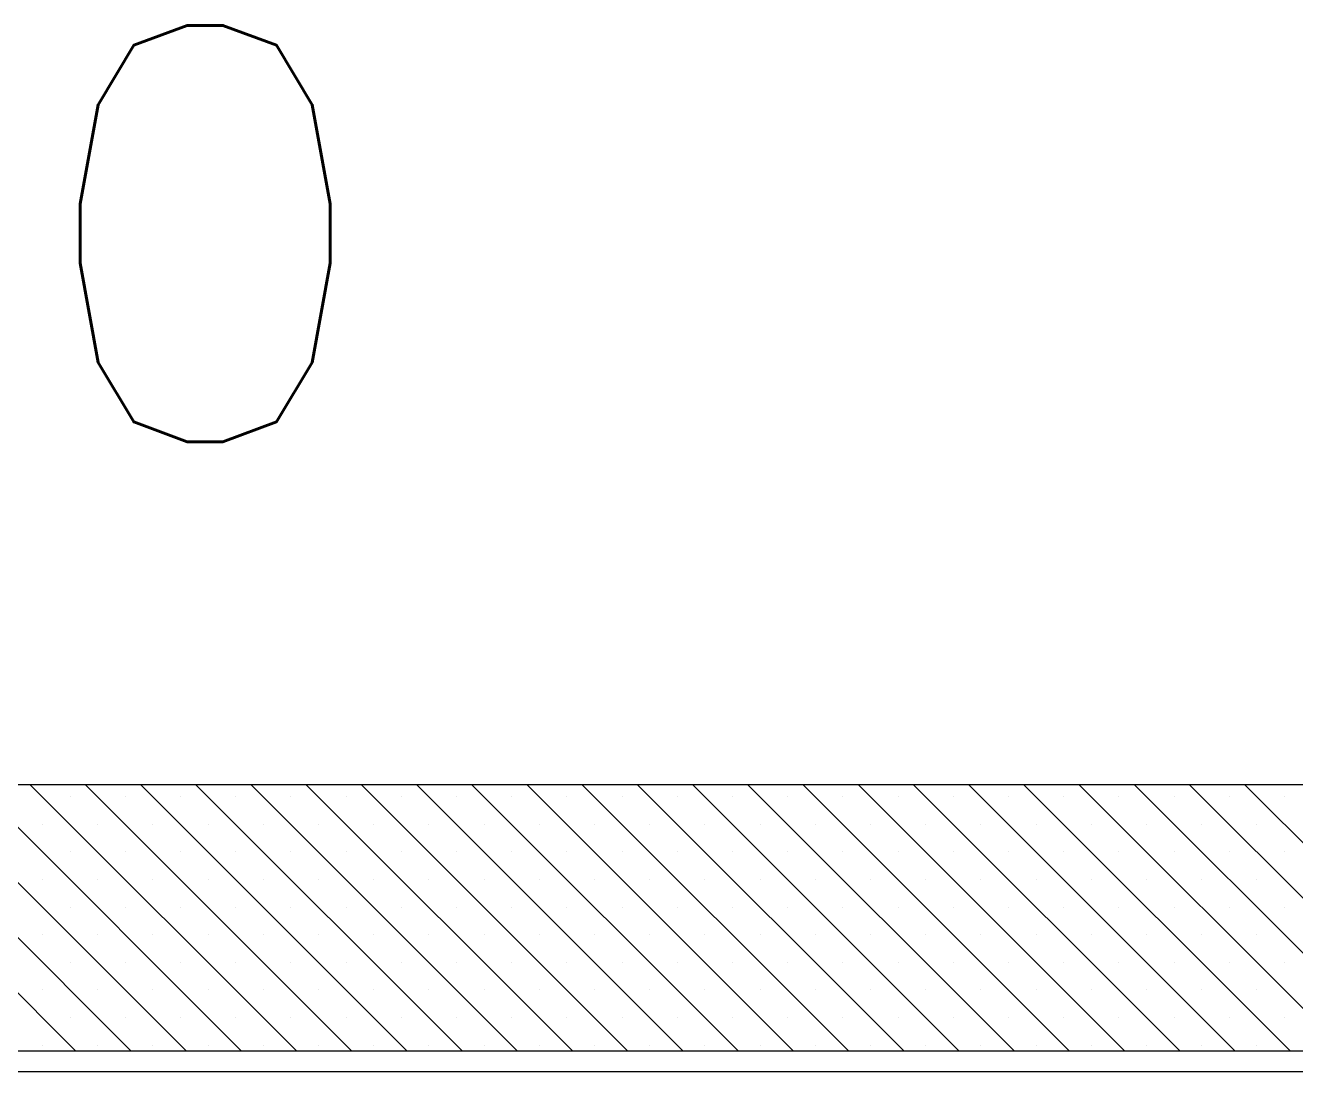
# Model space of a CAD drawing. Header units: inches. Extents: x -7543 to -822, y 102837 to 190349.
# Drawn here: x -837.21936 to -837.21173, y 102836.73396 to 102836.74024 of the extents above; entities that cross this region are included whole.
import ezdxf
from ezdxf.enums import TextEntityAlignment as Align

# ---------------------------------------------------------------- set-up
doc = ezdxf.new("R2010")
doc.units = ezdxf.units.IN
doc.header["$MEASUREMENT"] = 0
doc.layers.add('TARAMA', color=8, linetype='Continuous', lineweight=25)
doc.styles.add('ÖLÇÜ', font='simplex.shx')

msp = doc.modelspace()

# ---------------------------------------------------------------- linework, layer by layer
at = {"layer": 'TARAMA'}
for p, q in [((-837.2302468, 102836.7356871), (-837.1727468, 102836.7356871)), ((-837.2190566, 102836.7340871), (-837.2206566, 102836.7356871)), ((-837.2187251, 102836.7340871), (-837.2203251, 102836.7356871)), ((-837.2183936, 102836.7340871), (-837.2199936, 102836.7356871)), ((-837.2180622, 102836.7340871), (-837.2196622, 102836.7356871)), ((-837.2177307, 102836.7340871), (-837.2193307, 102836.7356871)), ((-837.2173993, 102836.7340871), (-837.2189993, 102836.7356871)), ((-837.2170678, 102836.7340871), (-837.2186678, 102836.7356871)), ((-837.2167364, 102836.7340871), (-837.2183364, 102836.7356871)), ((-837.2164049, 102836.7340871), (-837.2180049, 102836.7356871)), ((-837.2160734, 102836.7340871), (-837.2176734, 102836.7356871)), ((-837.215742, 102836.7340871), (-837.217342, 102836.7356871)), ((-837.2154105, 102836.7340871), (-837.2170105, 102836.7356871)), ((-837.2150791, 102836.7340871), (-837.2166791, 102836.7356871)), ((-837.2147476, 102836.7340871), (-837.2163476, 102836.7356871)), ((-837.2144162, 102836.7340871), (-837.2160162, 102836.7356871)), ((-837.2140847, 102836.7340871), (-837.2156847, 102836.7356871)), ((-837.2137533, 102836.7340871), (-837.2153533, 102836.7356871)), ((-837.2134218, 102836.7340871), (-837.2150218, 102836.7356871)), ((-837.2130903, 102836.7340871), (-837.2146903, 102836.7356871)), ((-837.2127589, 102836.7340871), (-837.2143589, 102836.7356871)), ((-837.2124274, 102836.7340871), (-837.2140274, 102836.7356871)), ((-837.212096, 102836.7340871), (-837.213696, 102836.7356871)), ((-837.2117645, 102836.7340871), (-837.2133645, 102836.7356871)), ((-837.2114331, 102836.7340871), (-837.2130331, 102836.7356871)), ((-837.2111016, 102836.7340871), (-837.2127016, 102836.7356871)), ((-837.2107701, 102836.7340871), (-837.2123701, 102836.7356871)), ((-837.2104387, 102836.7340871), (-837.2120387, 102836.7356871)), ((-837.2190902, 102836.7356124), (-837.2190902, 102836.7356124)), ((-837.2187588, 102836.7356124), (-837.2187588, 102836.7356124)), ((-837.2184273, 102836.7356124), (-837.2184273, 102836.7356124)), ((-837.2180959, 102836.7356124), (-837.2180959, 102836.7356124)), ((-837.2177644, 102836.7356124), (-837.2177644, 102836.7356124)), ((-837.217433, 102836.7356124), (-837.217433, 102836.7356124)), ((-837.2171015, 102836.7356124), (-837.2171015, 102836.7356124)), ((-837.21677, 102836.7356124), (-837.21677, 102836.7356124)), ((-837.2164386, 102836.7356124), (-837.2164386, 102836.7356124)), ((-837.2161071, 102836.7356124), (-837.2161071, 102836.7356124)), ((-837.2157757, 102836.7356124), (-837.2157757, 102836.7356124)), ((-837.2154442, 102836.7356124), (-837.2154442, 102836.7356124)), ((-837.2151128, 102836.7356124), (-837.2151128, 102836.7356124)), ((-837.2147813, 102836.7356124), (-837.2147813, 102836.7356124)), ((-837.2144498, 102836.7356124), (-837.2144498, 102836.7356124)), ((-837.2141184, 102836.7356124), (-837.2141184, 102836.7356124)), ((-837.2137869, 102836.7356124), (-837.2137869, 102836.7356124)), ((-837.2134555, 102836.7356124), (-837.2134555, 102836.7356124)), ((-837.213124, 102836.7356124), (-837.213124, 102836.7356124)), ((-837.2127926, 102836.7356124), (-837.2127926, 102836.7356124)), ((-837.2124611, 102836.7356124), (-837.2124611, 102836.7356124)), ((-837.2121297, 102836.7356124), (-837.2121297, 102836.7356124)), ((-837.2117982, 102836.7356124), (-837.2117982, 102836.7356124)), ((-837.219256, 102836.7354466), (-837.219256, 102836.7354466)), ((-837.2189245, 102836.7354466), (-837.2189245, 102836.7354466)), ((-837.2185931, 102836.7354466), (-837.2185931, 102836.7354466)), ((-837.2182616, 102836.7354466), (-837.2182616, 102836.7354466)), ((-837.2179301, 102836.7354466), (-837.2179301, 102836.7354466)), ((-837.2175987, 102836.7354466), (-837.2175987, 102836.7354466)), ((-837.2172672, 102836.7354466), (-837.2172672, 102836.7354466)), ((-837.2169358, 102836.7354466), (-837.2169358, 102836.7354466)), ((-837.2166043, 102836.7354466), (-837.2166043, 102836.7354466)), ((-837.2162729, 102836.7354466), (-837.2162729, 102836.7354466)), ((-837.2159414, 102836.7354466), (-837.2159414, 102836.7354466)), ((-837.2156099, 102836.7354466), (-837.2156099, 102836.7354466)), ((-837.2152785, 102836.7354466), (-837.2152785, 102836.7354466)), ((-837.214947, 102836.7354466), (-837.214947, 102836.7354466)), ((-837.2146156, 102836.7354466), (-837.2146156, 102836.7354466)), ((-837.2142841, 102836.7354466), (-837.2142841, 102836.7354466)), ((-837.2139527, 102836.7354466), (-837.2139527, 102836.7354466)), ((-837.2136212, 102836.7354466), (-837.2136212, 102836.7354466)), ((-837.2132898, 102836.7354466), (-837.2132898, 102836.7354466)), ((-837.2129583, 102836.7354466), (-837.2129583, 102836.7354466)), ((-837.2126268, 102836.7354466), (-837.2126268, 102836.7354466)), ((-837.2122954, 102836.7354466), (-837.2122954, 102836.7354466)), ((-837.2119639, 102836.7354466), (-837.2119639, 102836.7354466)), ((-837.2190902, 102836.7352809), (-837.2190902, 102836.7352809)), ((-837.2187588, 102836.7352809), (-837.2187588, 102836.7352809)), ((-837.2184273, 102836.7352809), (-837.2184273, 102836.7352809)), ((-837.2180959, 102836.7352809), (-837.2180959, 102836.7352809)), ((-837.2177644, 102836.7352809), (-837.2177644, 102836.7352809)), ((-837.217433, 102836.7352809), (-837.217433, 102836.7352809)), ((-837.2171015, 102836.7352809), (-837.2171015, 102836.7352809)), ((-837.21677, 102836.7352809), (-837.21677, 102836.7352809)), ((-837.2164386, 102836.7352809), (-837.2164386, 102836.7352809)), ((-837.2161071, 102836.7352809), (-837.2161071, 102836.7352809)), ((-837.2157757, 102836.7352809), (-837.2157757, 102836.7352809)), ((-837.2154442, 102836.7352809), (-837.2154442, 102836.7352809)), ((-837.2151128, 102836.7352809), (-837.2151128, 102836.7352809)), ((-837.2147813, 102836.7352809), (-837.2147813, 102836.7352809)), ((-837.2144498, 102836.7352809), (-837.2144498, 102836.7352809)), ((-837.2141184, 102836.7352809), (-837.2141184, 102836.7352809)), ((-837.2137869, 102836.7352809), (-837.2137869, 102836.7352809)), ((-837.2134555, 102836.7352809), (-837.2134555, 102836.7352809)), ((-837.213124, 102836.7352809), (-837.213124, 102836.7352809)), ((-837.2127926, 102836.7352809), (-837.2127926, 102836.7352809)), ((-837.2124611, 102836.7352809), (-837.2124611, 102836.7352809)), ((-837.2121297, 102836.7352809), (-837.2121297, 102836.7352809)), ((-837.2117982, 102836.7352809), (-837.2117982, 102836.7352809)), ((-837.219256, 102836.7351152), (-837.219256, 102836.7351152)), ((-837.2189245, 102836.7351152), (-837.2189245, 102836.7351152)), ((-837.2185931, 102836.7351152), (-837.2185931, 102836.7351152)), ((-837.2182616, 102836.7351152), (-837.2182616, 102836.7351152)), ((-837.2179301, 102836.7351152), (-837.2179301, 102836.7351152)), ((-837.2175987, 102836.7351152), (-837.2175987, 102836.7351152)), ((-837.2172672, 102836.7351152), (-837.2172672, 102836.7351152)), ((-837.2169358, 102836.7351152), (-837.2169358, 102836.7351152)), ((-837.2166043, 102836.7351152), (-837.2166043, 102836.7351152)), ((-837.2162729, 102836.7351152), (-837.2162729, 102836.7351152)), ((-837.2159414, 102836.7351152), (-837.2159414, 102836.7351152)), ((-837.2156099, 102836.7351152), (-837.2156099, 102836.7351152)), ((-837.2152785, 102836.7351152), (-837.2152785, 102836.7351152)), ((-837.214947, 102836.7351152), (-837.214947, 102836.7351152)), ((-837.2146156, 102836.7351152), (-837.2146156, 102836.7351152)), ((-837.2142841, 102836.7351152), (-837.2142841, 102836.7351152)), ((-837.2139527, 102836.7351152), (-837.2139527, 102836.7351152)), ((-837.2136212, 102836.7351152), (-837.2136212, 102836.7351152)), ((-837.2132898, 102836.7351152), (-837.2132898, 102836.7351152)), ((-837.2129583, 102836.7351152), (-837.2129583, 102836.7351152)), ((-837.2126268, 102836.7351152), (-837.2126268, 102836.7351152)), ((-837.2122954, 102836.7351152), (-837.2122954, 102836.7351152)), ((-837.2119639, 102836.7351152), (-837.2119639, 102836.7351152)), ((-837.2190902, 102836.7349495), (-837.2190902, 102836.7349495)), ((-837.2187588, 102836.7349495), (-837.2187588, 102836.7349495)), ((-837.2184273, 102836.7349495), (-837.2184273, 102836.7349495)), ((-837.2180959, 102836.7349495), (-837.2180959, 102836.7349495)), ((-837.2177644, 102836.7349495), (-837.2177644, 102836.7349495)), ((-837.217433, 102836.7349495), (-837.217433, 102836.7349495)), ((-837.2171015, 102836.7349495), (-837.2171015, 102836.7349495)), ((-837.21677, 102836.7349495), (-837.21677, 102836.7349495)), ((-837.2164386, 102836.7349495), (-837.2164386, 102836.7349495)), ((-837.2161071, 102836.7349495), (-837.2161071, 102836.7349495)), ((-837.2157757, 102836.7349495), (-837.2157757, 102836.7349495)), ((-837.2154442, 102836.7349495), (-837.2154442, 102836.7349495)), ((-837.2151128, 102836.7349495), (-837.2151128, 102836.7349495)), ((-837.2147813, 102836.7349495), (-837.2147813, 102836.7349495)), ((-837.2144498, 102836.7349495), (-837.2144498, 102836.7349495)), ((-837.2141184, 102836.7349495), (-837.2141184, 102836.7349495)), ((-837.2137869, 102836.7349495), (-837.2137869, 102836.7349495)), ((-837.2134555, 102836.7349495), (-837.2134555, 102836.7349495)), ((-837.213124, 102836.7349495), (-837.213124, 102836.7349495)), ((-837.2127926, 102836.7349495), (-837.2127926, 102836.7349495)), ((-837.2124611, 102836.7349495), (-837.2124611, 102836.7349495)), ((-837.2121297, 102836.7349495), (-837.2121297, 102836.7349495)), ((-837.2117982, 102836.7349495), (-837.2117982, 102836.7349495)), ((-837.219256, 102836.7347837), (-837.219256, 102836.7347837)), ((-837.2189245, 102836.7347837), (-837.2189245, 102836.7347837)), ((-837.2185931, 102836.7347837), (-837.2185931, 102836.7347837)), ((-837.2182616, 102836.7347837), (-837.2182616, 102836.7347837)), ((-837.2179301, 102836.7347837), (-837.2179301, 102836.7347837)), ((-837.2175987, 102836.7347837), (-837.2175987, 102836.7347837)), ((-837.2172672, 102836.7347837), (-837.2172672, 102836.7347837)), ((-837.2169358, 102836.7347837), (-837.2169358, 102836.7347837)), ((-837.2166043, 102836.7347837), (-837.2166043, 102836.7347837)), ((-837.2162729, 102836.7347837), (-837.2162729, 102836.7347837)), ((-837.2159414, 102836.7347837), (-837.2159414, 102836.7347837)), ((-837.2156099, 102836.7347837), (-837.2156099, 102836.7347837)), ((-837.2152785, 102836.7347837), (-837.2152785, 102836.7347837)), ((-837.214947, 102836.7347837), (-837.214947, 102836.7347837)), ((-837.2146156, 102836.7347837), (-837.2146156, 102836.7347837)), ((-837.2142841, 102836.7347837), (-837.2142841, 102836.7347837)), ((-837.2139527, 102836.7347837), (-837.2139527, 102836.7347837)), ((-837.2136212, 102836.7347837), (-837.2136212, 102836.7347837)), ((-837.2132898, 102836.7347837), (-837.2132898, 102836.7347837)), ((-837.2129583, 102836.7347837), (-837.2129583, 102836.7347837)), ((-837.2126268, 102836.7347837), (-837.2126268, 102836.7347837)), ((-837.2122954, 102836.7347837), (-837.2122954, 102836.7347837)), ((-837.2119639, 102836.7347837), (-837.2119639, 102836.7347837)), ((-837.2190902, 102836.734618), (-837.2190902, 102836.734618)), ((-837.2187588, 102836.734618), (-837.2187588, 102836.734618)), ((-837.2184273, 102836.734618), (-837.2184273, 102836.734618)), ((-837.2180959, 102836.734618), (-837.2180959, 102836.734618)), ((-837.2177644, 102836.734618), (-837.2177644, 102836.734618)), ((-837.217433, 102836.734618), (-837.217433, 102836.734618)), ((-837.2171015, 102836.734618), (-837.2171015, 102836.734618)), ((-837.21677, 102836.734618), (-837.21677, 102836.734618)), ((-837.2164386, 102836.734618), (-837.2164386, 102836.734618)), ((-837.2161071, 102836.734618), (-837.2161071, 102836.734618)), ((-837.2157757, 102836.734618), (-837.2157757, 102836.734618)), ((-837.2154442, 102836.734618), (-837.2154442, 102836.734618)), ((-837.2151128, 102836.734618), (-837.2151128, 102836.734618)), ((-837.2147813, 102836.734618), (-837.2147813, 102836.734618)), ((-837.2144498, 102836.734618), (-837.2144498, 102836.734618)), ((-837.2141184, 102836.734618), (-837.2141184, 102836.734618)), ((-837.2137869, 102836.734618), (-837.2137869, 102836.734618)), ((-837.2134555, 102836.734618), (-837.2134555, 102836.734618)), ((-837.213124, 102836.734618), (-837.213124, 102836.734618)), ((-837.2127926, 102836.734618), (-837.2127926, 102836.734618)), ((-837.2124611, 102836.734618), (-837.2124611, 102836.734618)), ((-837.2121297, 102836.734618), (-837.2121297, 102836.734618)), ((-837.2117982, 102836.734618), (-837.2117982, 102836.734618)), ((-837.219256, 102836.7344523), (-837.219256, 102836.7344523)), ((-837.2189245, 102836.7344523), (-837.2189245, 102836.7344523)), ((-837.2185931, 102836.7344523), (-837.2185931, 102836.7344523)), ((-837.2182616, 102836.7344523), (-837.2182616, 102836.7344523)), ((-837.2179301, 102836.7344523), (-837.2179301, 102836.7344523)), ((-837.2175987, 102836.7344523), (-837.2175987, 102836.7344523)), ((-837.2172672, 102836.7344523), (-837.2172672, 102836.7344523)), ((-837.2169358, 102836.7344523), (-837.2169358, 102836.7344523)), ((-837.2166043, 102836.7344523), (-837.2166043, 102836.7344523)), ((-837.2162729, 102836.7344523), (-837.2162729, 102836.7344523)), ((-837.2159414, 102836.7344523), (-837.2159414, 102836.7344523)), ((-837.2156099, 102836.7344523), (-837.2156099, 102836.7344523)), ((-837.2152785, 102836.7344523), (-837.2152785, 102836.7344523)), ((-837.214947, 102836.7344523), (-837.214947, 102836.7344523)), ((-837.2146156, 102836.7344523), (-837.2146156, 102836.7344523)), ((-837.2142841, 102836.7344523), (-837.2142841, 102836.7344523)), ((-837.2139527, 102836.7344523), (-837.2139527, 102836.7344523)), ((-837.2136212, 102836.7344523), (-837.2136212, 102836.7344523)), ((-837.2132898, 102836.7344523), (-837.2132898, 102836.7344523)), ((-837.2129583, 102836.7344523), (-837.2129583, 102836.7344523)), ((-837.2126268, 102836.7344523), (-837.2126268, 102836.7344523)), ((-837.2122954, 102836.7344523), (-837.2122954, 102836.7344523)), ((-837.2119639, 102836.7344523), (-837.2119639, 102836.7344523)), ((-837.2190902, 102836.7342865), (-837.2190902, 102836.7342865)), ((-837.2187588, 102836.7342865), (-837.2187588, 102836.7342865)), ((-837.2184273, 102836.7342865), (-837.2184273, 102836.7342865)), ((-837.2180959, 102836.7342865), (-837.2180959, 102836.7342865)), ((-837.2177644, 102836.7342865), (-837.2177644, 102836.7342865)), ((-837.217433, 102836.7342865), (-837.217433, 102836.7342865)), ((-837.2171015, 102836.7342865), (-837.2171015, 102836.7342865)), ((-837.21677, 102836.7342865), (-837.21677, 102836.7342865)), ((-837.2164386, 102836.7342865), (-837.2164386, 102836.7342865)), ((-837.2161071, 102836.7342865), (-837.2161071, 102836.7342865)), ((-837.2157757, 102836.7342865), (-837.2157757, 102836.7342865)), ((-837.2154442, 102836.7342865), (-837.2154442, 102836.7342865)), ((-837.2151128, 102836.7342865), (-837.2151128, 102836.7342865)), ((-837.2147813, 102836.7342865), (-837.2147813, 102836.7342865)), ((-837.2144498, 102836.7342865), (-837.2144498, 102836.7342865)), ((-837.2141184, 102836.7342865), (-837.2141184, 102836.7342865)), ((-837.2137869, 102836.7342865), (-837.2137869, 102836.7342865)), ((-837.2134555, 102836.7342865), (-837.2134555, 102836.7342865)), ((-837.213124, 102836.7342865), (-837.213124, 102836.7342865)), ((-837.2127926, 102836.7342865), (-837.2127926, 102836.7342865)), ((-837.2124611, 102836.7342865), (-837.2124611, 102836.7342865)), ((-837.2121297, 102836.7342865), (-837.2121297, 102836.7342865)), ((-837.2117982, 102836.7342865), (-837.2117982, 102836.7342865)), ((-837.219256, 102836.7341208), (-837.219256, 102836.7341208)), ((-837.2189245, 102836.7341208), (-837.2189245, 102836.7341208)), ((-837.2185931, 102836.7341208), (-837.2185931, 102836.7341208)), ((-837.2182616, 102836.7341208), (-837.2182616, 102836.7341208)), ((-837.2179301, 102836.7341208), (-837.2179301, 102836.7341208)), ((-837.2175987, 102836.7341208), (-837.2175987, 102836.7341208)), ((-837.2172672, 102836.7341208), (-837.2172672, 102836.7341208)), ((-837.2169358, 102836.7341208), (-837.2169358, 102836.7341208)), ((-837.2166043, 102836.7341208), (-837.2166043, 102836.7341208)), ((-837.2162729, 102836.7341208), (-837.2162729, 102836.7341208)), ((-837.2159414, 102836.7341208), (-837.2159414, 102836.7341208)), ((-837.2156099, 102836.7341208), (-837.2156099, 102836.7341208)), ((-837.2152785, 102836.7341208), (-837.2152785, 102836.7341208)), ((-837.214947, 102836.7341208), (-837.214947, 102836.7341208)), ((-837.2146156, 102836.7341208), (-837.2146156, 102836.7341208)), ((-837.2142841, 102836.7341208), (-837.2142841, 102836.7341208)), ((-837.2139527, 102836.7341208), (-837.2139527, 102836.7341208)), ((-837.2136212, 102836.7341208), (-837.2136212, 102836.7341208)), ((-837.2132898, 102836.7341208), (-837.2132898, 102836.7341208)), ((-837.2129583, 102836.7341208), (-837.2129583, 102836.7341208)), ((-837.2126268, 102836.7341208), (-837.2126268, 102836.7341208)), ((-837.2122954, 102836.7341208), (-837.2122954, 102836.7341208)), ((-837.2119639, 102836.7341208), (-837.2119639, 102836.7341208)), ((-837.2302468, 102836.7340871), (-837.1727468, 102836.7340871)), ((-837.2288718, 102836.7339621), (-837.1741218, 102836.7339621))]:
    msp.add_line(p, q, dxfattribs=at)

# ---------------------------------------------------------------- texts
at = {"layer": 'TARAMA', "color": 2, "style": 'ÖLÇÜ'}
msp.add_attdef('%%P0.00', text='%%p0.00', height=0.0025, dxfattribs=at).set_placement((-837.2221363, 102836.7377445), align=Align.CENTER)

doc.saveas('drawing.dxf')
